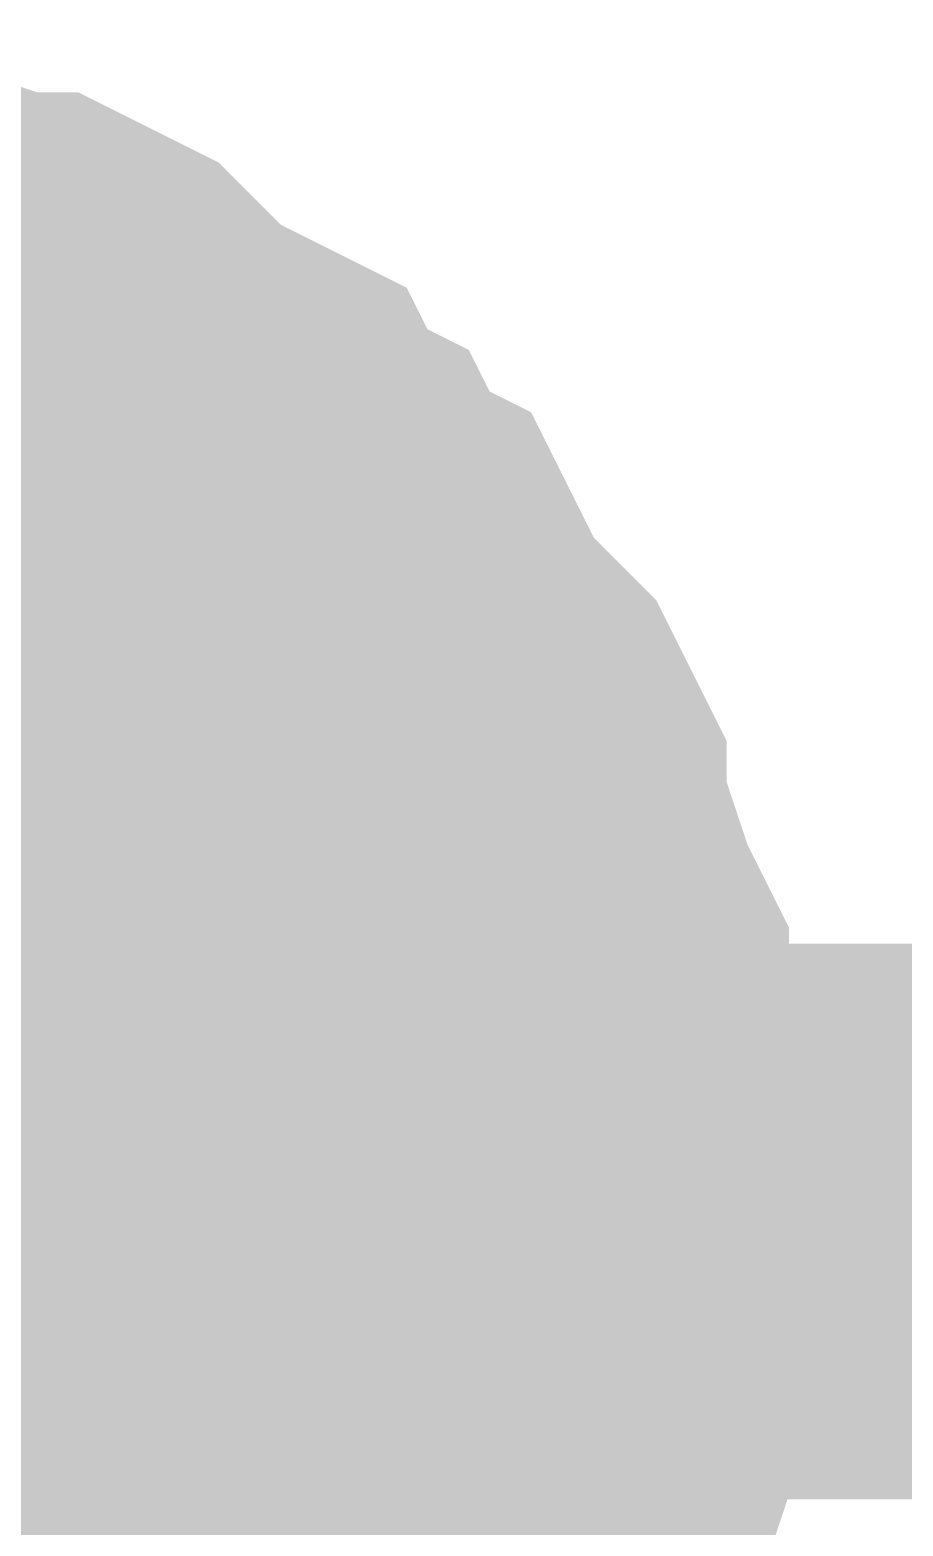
# Model space of a CAD drawing. Header units: inches. Extents: x 0 to 17, y 0 to 11.7.
# Drawn here: x 10.00864 to 10.02717, y 3.14344 to 3.17521 of the extents above; entities that cross this region are included whole.
import ezdxf

# ---------------------------------------------------------------- set-up
doc = ezdxf.new("R2010")
doc.units = ezdxf.units.IN
doc.header["$MEASUREMENT"] = 0
doc.layers.add('Sheet', color=255, linetype='Continuous')

msp = doc.modelspace()

# ---------------------------------------------------------------- linework, layer by layer
at = {"layer": 'Sheet'}
for points in [[(10.002531, 3.169313, 0.0118, 0.0118, 0), (10.003413, 3.169313, 0.0118, 0.0118, 0), (10.004294, 3.169313, 0.0118, 0.0118, 0), (10.005176, 3.168872, 0.0118, 0.0118, 0), (10.006499, 3.168431, 0.0118, 0.0118, 0), (10.007381, 3.16799, 0.0118, 0.0118, 0), (10.008263, 3.16799, 0.0118, 0.0118, 0), (10.009145, 3.167549, 0.0118, 0.0118, 0), (10.009586, 3.167108, 0.0118, 0.0118, 0), (10.010468, 3.166226, 0.0118, 0.0118, 0), (10.01135, 3.165785, 0.0118, 0.0118, 0), (10.012232, 3.165344, 0.0118, 0.0118, 0), (10.012673, 3.164461, 0.0118, 0.0118, 0), (10.013554, 3.16402, 0.0118, 0.0118, 0), (10.013995, 3.163138, 0.0118, 0.0118, 0), (10.014877, 3.162697, 0.0118, 0.0118, 0), (10.015318, 3.161815, 0.0118, 0.0118, 0), (10.015759, 3.160933, 0.0118, 0.0118, 0), (10.016641, 3.160051, 0.0118, 0.0118, 0), (10.017082, 3.15961, 0.0118, 0.0118, 0), (10.017523, 3.158728, 0.0118, 0.0118, 0), (10.017523, 3.157846, 0.0118, 0.0118, 0), (10.017964, 3.156964, 0.0118, 0.0118, 0), (10.018405, 3.155641, 0.0118, 0.0118, 0), (10.018846, 3.154759, 0.0118, 0.0118, 0), (10.018846, 3.153877, 0.0118, 0.0118, 0), (10.018846, 3.152994, 0.0118, 0.0118, 0), (10.019287, 3.152112, 0.0118, 0.0118, 0), (10.019287, 3.150789, 0.0118, 0.0118, 0), (10.019287, 3.149907, 0.0118, 0.0118, 0)], [(10.002531, 3.169313, 0.0118, 0.0118, 0), (10.003413, 3.169313, 0.0118, 0.0118, 0), (10.004294, 3.169313, 0.0118, 0.0118, 0), (10.005176, 3.168872, 0.0118, 0.0118, 0), (10.006499, 3.168431, 0.0118, 0.0118, 0), (10.007381, 3.16799, 0.0118, 0.0118, 0), (10.008263, 3.16799, 0.0118, 0.0118, 0), (10.009145, 3.167549, 0.0118, 0.0118, 0), (10.009586, 3.167108, 0.0118, 0.0118, 0), (10.010468, 3.166226, 0.0118, 0.0118, 0), (10.01135, 3.165785, 0.0118, 0.0118, 0), (10.012232, 3.165344, 0.0118, 0.0118, 0), (10.012673, 3.164461, 0.0118, 0.0118, 0), (10.013554, 3.16402, 0.0118, 0.0118, 0), (10.013995, 3.163138, 0.0118, 0.0118, 0), (10.014877, 3.162697, 0.0118, 0.0118, 0), (10.015318, 3.161815, 0.0118, 0.0118, 0), (10.015759, 3.160933, 0.0118, 0.0118, 0), (10.016641, 3.160051, 0.0118, 0.0118, 0), (10.017082, 3.15961, 0.0118, 0.0118, 0), (10.017523, 3.158728, 0.0118, 0.0118, 0), (10.017523, 3.157846, 0.0118, 0.0118, 0), (10.017964, 3.156964, 0.0118, 0.0118, 0), (10.018405, 3.155641, 0.0118, 0.0118, 0), (10.018846, 3.154759, 0.0118, 0.0118, 0), (10.018846, 3.153877, 0.0118, 0.0118, 0), (10.018846, 3.152994, 0.0118, 0.0118, 0), (10.019287, 3.152112, 0.0118, 0.0118, 0), (10.019287, 3.150789, 0.0118, 0.0118, 0), (10.019287, 3.149907, 0.0118, 0.0118, 0)], [(10.002531, 3.169313, 0.0118, 0.0118, 0), (10.003413, 3.169313, 0.0118, 0.0118, 0), (10.004294, 3.169313, 0.0118, 0.0118, 0), (10.005176, 3.168872, 0.0118, 0.0118, 0), (10.006499, 3.168431, 0.0118, 0.0118, 0), (10.007381, 3.16799, 0.0118, 0.0118, 0), (10.008263, 3.16799, 0.0118, 0.0118, 0), (10.009145, 3.167549, 0.0118, 0.0118, 0), (10.009586, 3.167108, 0.0118, 0.0118, 0), (10.010468, 3.166226, 0.0118, 0.0118, 0), (10.01135, 3.165785, 0.0118, 0.0118, 0), (10.012232, 3.165344, 0.0118, 0.0118, 0), (10.012673, 3.164461, 0.0118, 0.0118, 0), (10.013554, 3.16402, 0.0118, 0.0118, 0), (10.013995, 3.163138, 0.0118, 0.0118, 0), (10.014877, 3.162697, 0.0118, 0.0118, 0), (10.015318, 3.161815, 0.0118, 0.0118, 0), (10.015759, 3.160933, 0.0118, 0.0118, 0), (10.016641, 3.160051, 0.0118, 0.0118, 0), (10.017082, 3.15961, 0.0118, 0.0118, 0), (10.017523, 3.158728, 0.0118, 0.0118, 0), (10.017523, 3.157846, 0.0118, 0.0118, 0), (10.017964, 3.156964, 0.0118, 0.0118, 0), (10.018405, 3.155641, 0.0118, 0.0118, 0), (10.018846, 3.154759, 0.0118, 0.0118, 0), (10.018846, 3.153877, 0.0118, 0.0118, 0), (10.018846, 3.152994, 0.0118, 0.0118, 0), (10.019287, 3.152112, 0.0118, 0.0118, 0), (10.019287, 3.150789, 0.0118, 0.0118, 0), (10.019287, 3.149907, 0.0118, 0.0118, 0)], [(10.002531, 3.169313, 0.0118, 0.0118, 0), (10.003413, 3.169313, 0.0118, 0.0118, 0), (10.004294, 3.169313, 0.0118, 0.0118, 0), (10.005176, 3.168872, 0.0118, 0.0118, 0), (10.006499, 3.168431, 0.0118, 0.0118, 0), (10.007381, 3.16799, 0.0118, 0.0118, 0), (10.008263, 3.16799, 0.0118, 0.0118, 0), (10.009145, 3.167549, 0.0118, 0.0118, 0), (10.009586, 3.167108, 0.0118, 0.0118, 0), (10.010468, 3.166226, 0.0118, 0.0118, 0), (10.01135, 3.165785, 0.0118, 0.0118, 0), (10.012232, 3.165344, 0.0118, 0.0118, 0), (10.012673, 3.164461, 0.0118, 0.0118, 0), (10.013554, 3.16402, 0.0118, 0.0118, 0), (10.013995, 3.163138, 0.0118, 0.0118, 0), (10.014877, 3.162697, 0.0118, 0.0118, 0), (10.015318, 3.161815, 0.0118, 0.0118, 0), (10.015759, 3.160933, 0.0118, 0.0118, 0), (10.016641, 3.160051, 0.0118, 0.0118, 0), (10.017082, 3.15961, 0.0118, 0.0118, 0), (10.017523, 3.158728, 0.0118, 0.0118, 0), (10.017523, 3.157846, 0.0118, 0.0118, 0), (10.017964, 3.156964, 0.0118, 0.0118, 0), (10.018405, 3.155641, 0.0118, 0.0118, 0), (10.018846, 3.154759, 0.0118, 0.0118, 0), (10.018846, 3.153877, 0.0118, 0.0118, 0), (10.018846, 3.152994, 0.0118, 0.0118, 0), (10.019287, 3.152112, 0.0118, 0.0118, 0), (10.019287, 3.150789, 0.0118, 0.0118, 0), (10.019287, 3.149907, 0.0118, 0.0118, 0)], [(10.002531, 3.169313, 0.0118, 0.0118, 0), (10.003413, 3.169313, 0.0118, 0.0118, 0), (10.004294, 3.169313, 0.0118, 0.0118, 0), (10.005176, 3.168872, 0.0118, 0.0118, 0), (10.006499, 3.168431, 0.0118, 0.0118, 0), (10.007381, 3.16799, 0.0118, 0.0118, 0), (10.008263, 3.16799, 0.0118, 0.0118, 0), (10.009145, 3.167549, 0.0118, 0.0118, 0), (10.009586, 3.167108, 0.0118, 0.0118, 0), (10.010468, 3.166226, 0.0118, 0.0118, 0), (10.01135, 3.165785, 0.0118, 0.0118, 0), (10.012232, 3.165344, 0.0118, 0.0118, 0), (10.012673, 3.164461, 0.0118, 0.0118, 0), (10.013554, 3.16402, 0.0118, 0.0118, 0), (10.013995, 3.163138, 0.0118, 0.0118, 0), (10.014877, 3.162697, 0.0118, 0.0118, 0), (10.015318, 3.161815, 0.0118, 0.0118, 0), (10.015759, 3.160933, 0.0118, 0.0118, 0), (10.016641, 3.160051, 0.0118, 0.0118, 0), (10.017082, 3.15961, 0.0118, 0.0118, 0), (10.017523, 3.158728, 0.0118, 0.0118, 0), (10.017523, 3.157846, 0.0118, 0.0118, 0), (10.017964, 3.156964, 0.0118, 0.0118, 0), (10.018405, 3.155641, 0.0118, 0.0118, 0), (10.018846, 3.154759, 0.0118, 0.0118, 0), (10.018846, 3.153877, 0.0118, 0.0118, 0), (10.018846, 3.152994, 0.0118, 0.0118, 0), (10.019287, 3.152112, 0.0118, 0.0118, 0), (10.019287, 3.150789, 0.0118, 0.0118, 0), (10.019287, 3.149907, 0.0118, 0.0118, 0)], [(10.002531, 3.169313, 0.0118, 0.0118, 0), (10.003413, 3.169313, 0.0118, 0.0118, 0), (10.004294, 3.169313, 0.0118, 0.0118, 0), (10.005176, 3.168872, 0.0118, 0.0118, 0), (10.006499, 3.168431, 0.0118, 0.0118, 0), (10.007381, 3.16799, 0.0118, 0.0118, 0), (10.008263, 3.16799, 0.0118, 0.0118, 0), (10.009145, 3.167549, 0.0118, 0.0118, 0), (10.009586, 3.167108, 0.0118, 0.0118, 0), (10.010468, 3.166226, 0.0118, 0.0118, 0), (10.01135, 3.165785, 0.0118, 0.0118, 0), (10.012232, 3.165344, 0.0118, 0.0118, 0), (10.012673, 3.164461, 0.0118, 0.0118, 0), (10.013554, 3.16402, 0.0118, 0.0118, 0), (10.013995, 3.163138, 0.0118, 0.0118, 0), (10.014877, 3.162697, 0.0118, 0.0118, 0), (10.015318, 3.161815, 0.0118, 0.0118, 0), (10.015759, 3.160933, 0.0118, 0.0118, 0), (10.016641, 3.160051, 0.0118, 0.0118, 0), (10.017082, 3.15961, 0.0118, 0.0118, 0), (10.017523, 3.158728, 0.0118, 0.0118, 0), (10.017523, 3.157846, 0.0118, 0.0118, 0), (10.017964, 3.156964, 0.0118, 0.0118, 0), (10.018405, 3.155641, 0.0118, 0.0118, 0), (10.018846, 3.154759, 0.0118, 0.0118, 0), (10.018846, 3.153877, 0.0118, 0.0118, 0), (10.018846, 3.152994, 0.0118, 0.0118, 0), (10.019287, 3.152112, 0.0118, 0.0118, 0), (10.019287, 3.150789, 0.0118, 0.0118, 0), (10.019287, 3.149907, 0.0118, 0.0118, 0)], [(10.002531, 3.169313, 0.0118, 0.0118, 0), (10.003413, 3.169313, 0.0118, 0.0118, 0), (10.004294, 3.169313, 0.0118, 0.0118, 0), (10.005176, 3.168872, 0.0118, 0.0118, 0), (10.006499, 3.168431, 0.0118, 0.0118, 0), (10.007381, 3.16799, 0.0118, 0.0118, 0), (10.008263, 3.16799, 0.0118, 0.0118, 0), (10.009145, 3.167549, 0.0118, 0.0118, 0), (10.009586, 3.167108, 0.0118, 0.0118, 0), (10.010468, 3.166226, 0.0118, 0.0118, 0), (10.01135, 3.165785, 0.0118, 0.0118, 0), (10.012232, 3.165344, 0.0118, 0.0118, 0), (10.012673, 3.164461, 0.0118, 0.0118, 0), (10.013554, 3.16402, 0.0118, 0.0118, 0), (10.013995, 3.163138, 0.0118, 0.0118, 0), (10.014877, 3.162697, 0.0118, 0.0118, 0), (10.015318, 3.161815, 0.0118, 0.0118, 0), (10.015759, 3.160933, 0.0118, 0.0118, 0), (10.016641, 3.160051, 0.0118, 0.0118, 0), (10.017082, 3.15961, 0.0118, 0.0118, 0), (10.017523, 3.158728, 0.0118, 0.0118, 0), (10.017523, 3.157846, 0.0118, 0.0118, 0), (10.017964, 3.156964, 0.0118, 0.0118, 0), (10.018405, 3.155641, 0.0118, 0.0118, 0), (10.018846, 3.154759, 0.0118, 0.0118, 0), (10.018846, 3.153877, 0.0118, 0.0118, 0), (10.018846, 3.152994, 0.0118, 0.0118, 0), (10.019287, 3.152112, 0.0118, 0.0118, 0), (10.019287, 3.150789, 0.0118, 0.0118, 0), (10.019287, 3.149907, 0.0118, 0.0118, 0)], [(10.006499, 3.168431, 0.0039, 0.0039, 0), (10.007381, 3.16799, 0.0039, 0.0039, 0), (10.008263, 3.16799, 0.0039, 0.0039, 0), (10.009145, 3.167549, 0.0039, 0.0039, 0), (10.009586, 3.167108, 0.0039, 0.0039, 0), (10.010468, 3.166226, 0.0039, 0.0039, 0), (10.01135, 3.165785, 0.0039, 0.0039, 0), (10.012232, 3.165344, 0.0039, 0.0039, 0), (10.012673, 3.164461, 0.0039, 0.0039, 0), (10.013554, 3.16402, 0.0039, 0.0039, 0), (10.013995, 3.163138, 0.0039, 0.0039, 0), (10.014877, 3.162697, 0.0039, 0.0039, 0), (10.015318, 3.161815, 0.0039, 0.0039, 0), (10.015759, 3.160933, 0.0039, 0.0039, 0), (10.016641, 3.160051, 0.0039, 0.0039, 0), (10.017082, 3.15961, 0.0039, 0.0039, 0), (10.017523, 3.158728, 0.0039, 0.0039, 0), (10.017523, 3.157846, 0.0039, 0.0039, 0), (10.017964, 3.156964, 0.0039, 0.0039, 0), (10.018405, 3.155641, 0.0039, 0.0039, 0), (10.018846, 3.154759, 0.0039, 0.0039, 0), (10.018846, 3.153877, 0.0039, 0.0039, 0), (10.018846, 3.152994, 0.0039, 0.0039, 0), (10.019287, 3.152112, 0.0039, 0.0039, 0), (10.019287, 3.150789, 0.0039, 0.0039, 0), (10.019287, 3.149907, 0.0039, 0.0039, 0)], [(10.006499, 3.168431, 0.0039, 0.0039, 0), (10.007381, 3.16799, 0.0039, 0.0039, 0), (10.008263, 3.16799, 0.0039, 0.0039, 0), (10.009145, 3.167549, 0.0039, 0.0039, 0), (10.009586, 3.167108, 0.0039, 0.0039, 0), (10.010468, 3.166226, 0.0039, 0.0039, 0), (10.01135, 3.165785, 0.0039, 0.0039, 0), (10.012232, 3.165344, 0.0039, 0.0039, 0), (10.012673, 3.164461, 0.0039, 0.0039, 0), (10.013554, 3.16402, 0.0039, 0.0039, 0), (10.013995, 3.163138, 0.0039, 0.0039, 0), (10.014877, 3.162697, 0.0039, 0.0039, 0), (10.015318, 3.161815, 0.0039, 0.0039, 0), (10.015759, 3.160933, 0.0039, 0.0039, 0), (10.016641, 3.160051, 0.0039, 0.0039, 0), (10.017082, 3.15961, 0.0039, 0.0039, 0), (10.017523, 3.158728, 0.0039, 0.0039, 0), (10.017523, 3.157846, 0.0039, 0.0039, 0), (10.017964, 3.156964, 0.0039, 0.0039, 0), (10.018405, 3.155641, 0.0039, 0.0039, 0), (10.018846, 3.154759, 0.0039, 0.0039, 0), (10.018846, 3.153877, 0.0039, 0.0039, 0), (10.018846, 3.152994, 0.0039, 0.0039, 0), (10.019287, 3.152112, 0.0039, 0.0039, 0), (10.019287, 3.150789, 0.0039, 0.0039, 0), (10.019287, 3.149907, 0.0039, 0.0039, 0)], [(10.006499, 3.168431, 0.0039, 0.0039, 0), (10.007381, 3.16799, 0.0039, 0.0039, 0), (10.008263, 3.16799, 0.0039, 0.0039, 0), (10.009145, 3.167549, 0.0039, 0.0039, 0), (10.009586, 3.167108, 0.0039, 0.0039, 0), (10.010468, 3.166226, 0.0039, 0.0039, 0), (10.01135, 3.165785, 0.0039, 0.0039, 0), (10.012232, 3.165344, 0.0039, 0.0039, 0), (10.012673, 3.164461, 0.0039, 0.0039, 0), (10.013554, 3.16402, 0.0039, 0.0039, 0), (10.013995, 3.163138, 0.0039, 0.0039, 0), (10.014877, 3.162697, 0.0039, 0.0039, 0), (10.015318, 3.161815, 0.0039, 0.0039, 0), (10.015759, 3.160933, 0.0039, 0.0039, 0), (10.016641, 3.160051, 0.0039, 0.0039, 0), (10.017082, 3.15961, 0.0039, 0.0039, 0), (10.017523, 3.158728, 0.0039, 0.0039, 0), (10.017523, 3.157846, 0.0039, 0.0039, 0), (10.017964, 3.156964, 0.0039, 0.0039, 0), (10.018405, 3.155641, 0.0039, 0.0039, 0), (10.018846, 3.154759, 0.0039, 0.0039, 0), (10.018846, 3.153877, 0.0039, 0.0039, 0), (10.018846, 3.152994, 0.0039, 0.0039, 0), (10.019287, 3.152112, 0.0039, 0.0039, 0), (10.019287, 3.150789, 0.0039, 0.0039, 0), (10.019287, 3.149907, 0.0039, 0.0039, 0)], [(10.006499, 3.168431, 0.0039, 0.0039, 0), (10.007381, 3.16799, 0.0039, 0.0039, 0), (10.008263, 3.16799, 0.0039, 0.0039, 0), (10.009145, 3.167549, 0.0039, 0.0039, 0), (10.009586, 3.167108, 0.0039, 0.0039, 0), (10.010468, 3.166226, 0.0039, 0.0039, 0), (10.01135, 3.165785, 0.0039, 0.0039, 0), (10.012232, 3.165344, 0.0039, 0.0039, 0), (10.012673, 3.164461, 0.0039, 0.0039, 0), (10.013554, 3.16402, 0.0039, 0.0039, 0), (10.013995, 3.163138, 0.0039, 0.0039, 0), (10.014877, 3.162697, 0.0039, 0.0039, 0), (10.015318, 3.161815, 0.0039, 0.0039, 0), (10.015759, 3.160933, 0.0039, 0.0039, 0), (10.016641, 3.160051, 0.0039, 0.0039, 0), (10.017082, 3.15961, 0.0039, 0.0039, 0), (10.017523, 3.158728, 0.0039, 0.0039, 0), (10.017523, 3.157846, 0.0039, 0.0039, 0), (10.017964, 3.156964, 0.0039, 0.0039, 0), (10.018405, 3.155641, 0.0039, 0.0039, 0), (10.018846, 3.154759, 0.0039, 0.0039, 0), (10.018846, 3.153877, 0.0039, 0.0039, 0), (10.018846, 3.152994, 0.0039, 0.0039, 0), (10.019287, 3.152112, 0.0039, 0.0039, 0), (10.019287, 3.150789, 0.0039, 0.0039, 0), (10.019287, 3.149907, 0.0039, 0.0039, 0)], [(10.006499, 3.168431, 0.0039, 0.0039, 0), (10.007381, 3.16799, 0.0039, 0.0039, 0), (10.008263, 3.16799, 0.0039, 0.0039, 0), (10.009145, 3.167549, 0.0039, 0.0039, 0), (10.009586, 3.167108, 0.0039, 0.0039, 0), (10.010468, 3.166226, 0.0039, 0.0039, 0), (10.01135, 3.165785, 0.0039, 0.0039, 0), (10.012232, 3.165344, 0.0039, 0.0039, 0), (10.012673, 3.164461, 0.0039, 0.0039, 0), (10.013554, 3.16402, 0.0039, 0.0039, 0), (10.013995, 3.163138, 0.0039, 0.0039, 0), (10.014877, 3.162697, 0.0039, 0.0039, 0), (10.015318, 3.161815, 0.0039, 0.0039, 0), (10.015759, 3.160933, 0.0039, 0.0039, 0), (10.016641, 3.160051, 0.0039, 0.0039, 0), (10.017082, 3.15961, 0.0039, 0.0039, 0), (10.017523, 3.158728, 0.0039, 0.0039, 0), (10.017523, 3.157846, 0.0039, 0.0039, 0), (10.017964, 3.156964, 0.0039, 0.0039, 0), (10.018405, 3.155641, 0.0039, 0.0039, 0), (10.018846, 3.154759, 0.0039, 0.0039, 0), (10.018846, 3.153877, 0.0039, 0.0039, 0), (10.018846, 3.152994, 0.0039, 0.0039, 0), (10.019287, 3.152112, 0.0039, 0.0039, 0), (10.019287, 3.150789, 0.0039, 0.0039, 0), (10.019287, 3.149907, 0.0039, 0.0039, 0)], [(10.006499, 3.168431, 0.0039, 0.0039, 0), (10.007381, 3.16799, 0.0039, 0.0039, 0), (10.008263, 3.16799, 0.0039, 0.0039, 0), (10.009145, 3.167549, 0.0039, 0.0039, 0), (10.009586, 3.167108, 0.0039, 0.0039, 0), (10.010468, 3.166226, 0.0039, 0.0039, 0), (10.01135, 3.165785, 0.0039, 0.0039, 0), (10.012232, 3.165344, 0.0039, 0.0039, 0), (10.012673, 3.164461, 0.0039, 0.0039, 0), (10.013554, 3.16402, 0.0039, 0.0039, 0), (10.013995, 3.163138, 0.0039, 0.0039, 0), (10.014877, 3.162697, 0.0039, 0.0039, 0), (10.015318, 3.161815, 0.0039, 0.0039, 0), (10.015759, 3.160933, 0.0039, 0.0039, 0), (10.016641, 3.160051, 0.0039, 0.0039, 0), (10.017082, 3.15961, 0.0039, 0.0039, 0), (10.017523, 3.158728, 0.0039, 0.0039, 0), (10.017523, 3.157846, 0.0039, 0.0039, 0), (10.017964, 3.156964, 0.0039, 0.0039, 0), (10.018405, 3.155641, 0.0039, 0.0039, 0), (10.018846, 3.154759, 0.0039, 0.0039, 0), (10.018846, 3.153877, 0.0039, 0.0039, 0), (10.018846, 3.152994, 0.0039, 0.0039, 0), (10.019287, 3.152112, 0.0039, 0.0039, 0), (10.019287, 3.150789, 0.0039, 0.0039, 0), (10.019287, 3.149907, 0.0039, 0.0039, 0)], [(10.006499, 3.168431, 0.0039, 0.0039, 0), (10.007381, 3.16799, 0.0039, 0.0039, 0), (10.008263, 3.16799, 0.0039, 0.0039, 0), (10.009145, 3.167549, 0.0039, 0.0039, 0), (10.009586, 3.167108, 0.0039, 0.0039, 0), (10.010468, 3.166226, 0.0039, 0.0039, 0), (10.01135, 3.165785, 0.0039, 0.0039, 0), (10.012232, 3.165344, 0.0039, 0.0039, 0), (10.012673, 3.164461, 0.0039, 0.0039, 0), (10.013554, 3.16402, 0.0039, 0.0039, 0), (10.013995, 3.163138, 0.0039, 0.0039, 0), (10.014877, 3.162697, 0.0039, 0.0039, 0), (10.015318, 3.161815, 0.0039, 0.0039, 0), (10.015759, 3.160933, 0.0039, 0.0039, 0), (10.016641, 3.160051, 0.0039, 0.0039, 0), (10.017082, 3.15961, 0.0039, 0.0039, 0), (10.017523, 3.158728, 0.0039, 0.0039, 0), (10.017523, 3.157846, 0.0039, 0.0039, 0), (10.017964, 3.156964, 0.0039, 0.0039, 0), (10.018405, 3.155641, 0.0039, 0.0039, 0), (10.018846, 3.154759, 0.0039, 0.0039, 0), (10.018846, 3.153877, 0.0039, 0.0039, 0), (10.018846, 3.152994, 0.0039, 0.0039, 0), (10.019287, 3.152112, 0.0039, 0.0039, 0), (10.019287, 3.150789, 0.0039, 0.0039, 0), (10.019287, 3.149907, 0.0039, 0.0039, 0)], [(9.549233, 3.149907, 0.0118, 0.0118, 0), (9.999444, 3.149907, 0.0118, 0.0118, 0), (10.399387, 3.149907, 0.0118, 0.0118, 0)], [(10.019287, 3.149907, 0.0118, 0.0118, 0), (10.019287, 3.149025, 0.0118, 0.0118, 0), (10.019287, 3.147702, 0.0118, 0.0118, 0), (10.018846, 3.14682, 0.0118, 0.0118, 0), (10.018846, 3.145938, 0.0118, 0.0118, 0), (10.018846, 3.145056, 0.0118, 0.0118, 0), (10.018405, 3.143733, 0.0118, 0.0118, 0), (10.017964, 3.142851, 0.0118, 0.0118, 0), (10.017523, 3.141968, 0.0118, 0.0118, 0), (10.017523, 3.141086, 0.0118, 0.0118, 0), (10.017082, 3.140204, 0.0118, 0.0118, 0), (10.016641, 3.139322, 0.0118, 0.0118, 0), (10.015759, 3.13844, 0.0118, 0.0118, 0), (10.015318, 3.137999, 0.0118, 0.0118, 0), (10.014877, 3.137117, 0.0118, 0.0118, 0)], [(10.019287, 3.149907, 0.0118, 0.0118, 0), (10.019287, 3.149025, 0.0118, 0.0118, 0), (10.019287, 3.147702, 0.0118, 0.0118, 0), (10.018846, 3.14682, 0.0118, 0.0118, 0), (10.018846, 3.145938, 0.0118, 0.0118, 0), (10.018846, 3.145056, 0.0118, 0.0118, 0), (10.018405, 3.143733, 0.0118, 0.0118, 0), (10.017964, 3.142851, 0.0118, 0.0118, 0), (10.017523, 3.141968, 0.0118, 0.0118, 0), (10.017523, 3.141086, 0.0118, 0.0118, 0), (10.017082, 3.140204, 0.0118, 0.0118, 0), (10.016641, 3.139322, 0.0118, 0.0118, 0), (10.015759, 3.13844, 0.0118, 0.0118, 0), (10.015318, 3.137999, 0.0118, 0.0118, 0), (10.014877, 3.137117, 0.0118, 0.0118, 0)], [(10.019287, 3.149907, 0.0118, 0.0118, 0), (10.019287, 3.149025, 0.0118, 0.0118, 0), (10.019287, 3.147702, 0.0118, 0.0118, 0), (10.018846, 3.14682, 0.0118, 0.0118, 0), (10.018846, 3.145938, 0.0118, 0.0118, 0), (10.018846, 3.145056, 0.0118, 0.0118, 0), (10.018405, 3.143733, 0.0118, 0.0118, 0), (10.017964, 3.142851, 0.0118, 0.0118, 0), (10.017523, 3.141968, 0.0118, 0.0118, 0), (10.017523, 3.141086, 0.0118, 0.0118, 0), (10.017082, 3.140204, 0.0118, 0.0118, 0), (10.016641, 3.139322, 0.0118, 0.0118, 0), (10.015759, 3.13844, 0.0118, 0.0118, 0), (10.015318, 3.137999, 0.0118, 0.0118, 0), (10.014877, 3.137117, 0.0118, 0.0118, 0)], [(10.019287, 3.149907, 0.0118, 0.0118, 0), (10.019287, 3.149025, 0.0118, 0.0118, 0), (10.019287, 3.147702, 0.0118, 0.0118, 0), (10.018846, 3.14682, 0.0118, 0.0118, 0), (10.018846, 3.145938, 0.0118, 0.0118, 0), (10.018846, 3.145056, 0.0118, 0.0118, 0), (10.018405, 3.143733, 0.0118, 0.0118, 0), (10.017964, 3.142851, 0.0118, 0.0118, 0), (10.017523, 3.141968, 0.0118, 0.0118, 0), (10.017523, 3.141086, 0.0118, 0.0118, 0), (10.017082, 3.140204, 0.0118, 0.0118, 0), (10.016641, 3.139322, 0.0118, 0.0118, 0), (10.015759, 3.13844, 0.0118, 0.0118, 0), (10.015318, 3.137999, 0.0118, 0.0118, 0), (10.014877, 3.137117, 0.0118, 0.0118, 0)], [(10.019287, 3.149907, 0.0118, 0.0118, 0), (10.019287, 3.149025, 0.0118, 0.0118, 0), (10.019287, 3.147702, 0.0118, 0.0118, 0), (10.018846, 3.14682, 0.0118, 0.0118, 0), (10.018846, 3.145938, 0.0118, 0.0118, 0), (10.018846, 3.145056, 0.0118, 0.0118, 0), (10.018405, 3.143733, 0.0118, 0.0118, 0), (10.017964, 3.142851, 0.0118, 0.0118, 0), (10.017523, 3.141968, 0.0118, 0.0118, 0), (10.017523, 3.141086, 0.0118, 0.0118, 0), (10.017082, 3.140204, 0.0118, 0.0118, 0), (10.016641, 3.139322, 0.0118, 0.0118, 0), (10.015759, 3.13844, 0.0118, 0.0118, 0), (10.015318, 3.137999, 0.0118, 0.0118, 0), (10.014877, 3.137117, 0.0118, 0.0118, 0)], [(10.019287, 3.149907, 0.0118, 0.0118, 0), (10.019287, 3.149025, 0.0118, 0.0118, 0), (10.019287, 3.147702, 0.0118, 0.0118, 0), (10.018846, 3.14682, 0.0118, 0.0118, 0), (10.018846, 3.145938, 0.0118, 0.0118, 0), (10.018846, 3.145056, 0.0118, 0.0118, 0), (10.018405, 3.143733, 0.0118, 0.0118, 0), (10.017964, 3.142851, 0.0118, 0.0118, 0), (10.017523, 3.141968, 0.0118, 0.0118, 0), (10.017523, 3.141086, 0.0118, 0.0118, 0), (10.017082, 3.140204, 0.0118, 0.0118, 0), (10.016641, 3.139322, 0.0118, 0.0118, 0), (10.015759, 3.13844, 0.0118, 0.0118, 0), (10.015318, 3.137999, 0.0118, 0.0118, 0), (10.014877, 3.137117, 0.0118, 0.0118, 0)], [(10.019287, 3.149907, 0.0118, 0.0118, 0), (10.019287, 3.149025, 0.0118, 0.0118, 0), (10.019287, 3.147702, 0.0118, 0.0118, 0), (10.018846, 3.14682, 0.0118, 0.0118, 0), (10.018846, 3.145938, 0.0118, 0.0118, 0), (10.018846, 3.145056, 0.0118, 0.0118, 0), (10.018405, 3.143733, 0.0118, 0.0118, 0), (10.017964, 3.142851, 0.0118, 0.0118, 0), (10.017523, 3.141968, 0.0118, 0.0118, 0), (10.017523, 3.141086, 0.0118, 0.0118, 0), (10.017082, 3.140204, 0.0118, 0.0118, 0), (10.016641, 3.139322, 0.0118, 0.0118, 0), (10.015759, 3.13844, 0.0118, 0.0118, 0), (10.015318, 3.137999, 0.0118, 0.0118, 0), (10.014877, 3.137117, 0.0118, 0.0118, 0)], [(10.019287, 3.149907, 0.0118, 0.0118, 0), (10.019287, 3.149907, 0.0118, 0.0118, 0), (10.019287, 3.149907, 0.0118, 0.0118, 0), (10.019287, 3.149907, 0.0118, 0.0118, 0), (10.019287, 3.149907, 0.0118, 0.0118, 0), (10.019287, 3.149907, 0.0118, 0.0118, 0), (10.019287, 3.149907, 0.0118, 0.0118, 0), (10.019287, 3.149907, 0.0118, 0.0118, 0), (10.019287, 3.149907, 0.0118, 0.0118, 0), (10.019287, 3.149907, 0.0118, 0.0118, 0), (10.019287, 3.149907, 0.0118, 0.0118, 0), (10.019287, 3.149907, 0.0118, 0.0118, 0), (10.019287, 3.149907, 0.0118, 0.0118, 0), (10.019287, 3.149907, 0.0118, 0.0118, 0), (10.019287, 3.149907, 0.0118, 0.0118, 0), (10.019287, 3.149907, 0.0118, 0.0118, 0), (10.019287, 3.149907, 0.0118, 0.0118, 0), (10.019287, 3.149907, 0.0118, 0.0118, 0), (10.019287, 3.149907, 0.0118, 0.0118, 0), (10.019287, 3.149907, 0.0118, 0.0118, 0), (10.019287, 3.149907, 0.0118, 0.0118, 0), (10.019287, 3.149907, 0.0118, 0.0118, 0), (10.019287, 3.149907, 0.0118, 0.0118, 0), (10.019287, 3.149907, 0.0118, 0.0118, 0), (10.019287, 3.149907, 0.0118, 0.0118, 0), (10.019287, 3.149907, 0.0118, 0.0118, 0), (10.019287, 3.149907, 0.0118, 0.0118, 0), (10.019287, 3.149907, 0.0118, 0.0118, 0), (10.019287, 3.149907, 0.0118, 0.0118, 0), (10.019287, 3.149907, 0.0118, 0.0118, 0), (10.019287, 3.149907, 0.0118, 0.0118, 0), (10.019287, 3.149907, 0.0118, 0.0118, 0), (10.019287, 3.149907, 0.0118, 0.0118, 0)], [(10.019287, 3.149907, 0.0118, 0.0118, 0), (10.019287, 3.149907, 0.0118, 0.0118, 0)], [(10.019287, 3.149907, 0.0118, 0.0118, 0), (10.019287, 3.149907, 0.0118, 0.0118, 0), (10.019287, 3.149907, 0.0118, 0.0118, 0), (10.019287, 3.149907, 0.0118, 0.0118, 0), (10.019287, 3.149907, 0.0118, 0.0118, 0), (10.019287, 3.149907, 0.0118, 0.0118, 0), (10.019287, 3.149907, 0.0118, 0.0118, 0), (10.019287, 3.149907, 0.0118, 0.0118, 0), (10.019287, 3.149907, 0.0118, 0.0118, 0), (10.019287, 3.149907, 0.0118, 0.0118, 0), (10.019287, 3.149907, 0.0118, 0.0118, 0), (10.019287, 3.149907, 0.0118, 0.0118, 0), (10.019287, 3.149907, 0.0118, 0.0118, 0), (10.019287, 3.149907, 0.0118, 0.0118, 0), (10.019287, 3.149907, 0.0118, 0.0118, 0), (10.019287, 3.149907, 0.0118, 0.0118, 0), (10.019287, 3.149907, 0.0118, 0.0118, 0), (10.019287, 3.149907, 0.0118, 0.0118, 0), (10.019287, 3.149907, 0.0118, 0.0118, 0), (10.019287, 3.149907, 0.0118, 0.0118, 0), (10.019287, 3.149907, 0.0118, 0.0118, 0), (10.019287, 3.149907, 0.0118, 0.0118, 0), (10.019287, 3.149907, 0.0118, 0.0118, 0), (10.019287, 3.149907, 0.0118, 0.0118, 0), (10.019287, 3.149907, 0.0118, 0.0118, 0), (10.019287, 3.149907, 0.0118, 0.0118, 0), (10.019287, 3.149907, 0.0118, 0.0118, 0), (10.019287, 3.149907, 0.0118, 0.0118, 0), (10.019287, 3.149907, 0.0118, 0.0118, 0), (10.019287, 3.149907, 0.0118, 0.0118, 0), (10.019287, 3.149907, 0.0118, 0.0118, 0), (10.019287, 3.149907, 0.0118, 0.0118, 0), (10.019287, 3.149907, 0.0118, 0.0118, 0)], [(10.019287, 3.149907, 0.0118, 0.0118, 0), (10.019287, 3.149907, 0.0118, 0.0118, 0)], [(10.019287, 3.149907, 0.0118, 0.0118, 0), (10.019287, 3.149907, 0.0118, 0.0118, 0), (10.019287, 3.149907, 0.0118, 0.0118, 0), (10.019287, 3.149907, 0.0118, 0.0118, 0), (10.019287, 3.149907, 0.0118, 0.0118, 0), (10.019287, 3.149907, 0.0118, 0.0118, 0), (10.019287, 3.149907, 0.0118, 0.0118, 0), (10.019287, 3.149907, 0.0118, 0.0118, 0), (10.019287, 3.149907, 0.0118, 0.0118, 0), (10.019287, 3.149907, 0.0118, 0.0118, 0), (10.019287, 3.149907, 0.0118, 0.0118, 0), (10.019287, 3.149907, 0.0118, 0.0118, 0), (10.019287, 3.149907, 0.0118, 0.0118, 0), (10.019287, 3.149907, 0.0118, 0.0118, 0), (10.019287, 3.149907, 0.0118, 0.0118, 0), (10.019287, 3.149907, 0.0118, 0.0118, 0), (10.019287, 3.149907, 0.0118, 0.0118, 0), (10.019287, 3.149907, 0.0118, 0.0118, 0), (10.019287, 3.149907, 0.0118, 0.0118, 0), (10.019287, 3.149907, 0.0118, 0.0118, 0), (10.019287, 3.149907, 0.0118, 0.0118, 0), (10.019287, 3.149907, 0.0118, 0.0118, 0), (10.019287, 3.149907, 0.0118, 0.0118, 0), (10.019287, 3.149907, 0.0118, 0.0118, 0), (10.019287, 3.149907, 0.0118, 0.0118, 0), (10.019287, 3.149907, 0.0118, 0.0118, 0), (10.019287, 3.149907, 0.0118, 0.0118, 0), (10.019287, 3.149907, 0.0118, 0.0118, 0), (10.019287, 3.149907, 0.0118, 0.0118, 0), (10.019287, 3.149907, 0.0118, 0.0118, 0), (10.019287, 3.149907, 0.0118, 0.0118, 0), (10.019287, 3.149907, 0.0118, 0.0118, 0), (10.019287, 3.149907, 0.0118, 0.0118, 0)], [(10.019287, 3.149907, 0.0118, 0.0118, 0), (10.019287, 3.149907, 0.0118, 0.0118, 0)], [(10.019287, 3.149907, 0.0118, 0.0118, 0), (10.019287, 3.149907, 0.0118, 0.0118, 0), (10.019287, 3.149907, 0.0118, 0.0118, 0), (10.019287, 3.149907, 0.0118, 0.0118, 0), (10.019287, 3.149907, 0.0118, 0.0118, 0), (10.019287, 3.149907, 0.0118, 0.0118, 0), (10.019287, 3.149907, 0.0118, 0.0118, 0), (10.019287, 3.149907, 0.0118, 0.0118, 0), (10.019287, 3.149907, 0.0118, 0.0118, 0), (10.019287, 3.149907, 0.0118, 0.0118, 0), (10.019287, 3.149907, 0.0118, 0.0118, 0), (10.019287, 3.149907, 0.0118, 0.0118, 0), (10.019287, 3.149907, 0.0118, 0.0118, 0), (10.019287, 3.149907, 0.0118, 0.0118, 0), (10.019287, 3.149907, 0.0118, 0.0118, 0), (10.019287, 3.149907, 0.0118, 0.0118, 0), (10.019287, 3.149907, 0.0118, 0.0118, 0), (10.019287, 3.149907, 0.0118, 0.0118, 0), (10.019287, 3.149907, 0.0118, 0.0118, 0), (10.019287, 3.149907, 0.0118, 0.0118, 0), (10.019287, 3.149907, 0.0118, 0.0118, 0), (10.019287, 3.149907, 0.0118, 0.0118, 0), (10.019287, 3.149907, 0.0118, 0.0118, 0), (10.019287, 3.149907, 0.0118, 0.0118, 0), (10.019287, 3.149907, 0.0118, 0.0118, 0), (10.019287, 3.149907, 0.0118, 0.0118, 0), (10.019287, 3.149907, 0.0118, 0.0118, 0), (10.019287, 3.149907, 0.0118, 0.0118, 0), (10.019287, 3.149907, 0.0118, 0.0118, 0), (10.019287, 3.149907, 0.0118, 0.0118, 0), (10.019287, 3.149907, 0.0118, 0.0118, 0), (10.019287, 3.149907, 0.0118, 0.0118, 0), (10.019287, 3.149907, 0.0118, 0.0118, 0)], [(10.019287, 3.149907, 0.0118, 0.0118, 0), (10.019287, 3.149907, 0.0118, 0.0118, 0)], [(10.019287, 3.149907, 0.0118, 0.0118, 0), (10.019287, 3.149907, 0.0118, 0.0118, 0), (10.019287, 3.149907, 0.0118, 0.0118, 0), (10.019287, 3.149907, 0.0118, 0.0118, 0), (10.019287, 3.149907, 0.0118, 0.0118, 0), (10.019287, 3.149907, 0.0118, 0.0118, 0), (10.019287, 3.149907, 0.0118, 0.0118, 0), (10.019287, 3.149907, 0.0118, 0.0118, 0), (10.019287, 3.149907, 0.0118, 0.0118, 0), (10.019287, 3.149907, 0.0118, 0.0118, 0), (10.019287, 3.149907, 0.0118, 0.0118, 0), (10.019287, 3.149907, 0.0118, 0.0118, 0), (10.019287, 3.149907, 0.0118, 0.0118, 0), (10.019287, 3.149907, 0.0118, 0.0118, 0), (10.019287, 3.149907, 0.0118, 0.0118, 0), (10.019287, 3.149907, 0.0118, 0.0118, 0), (10.019287, 3.149907, 0.0118, 0.0118, 0), (10.019287, 3.149907, 0.0118, 0.0118, 0), (10.019287, 3.149907, 0.0118, 0.0118, 0), (10.019287, 3.149907, 0.0118, 0.0118, 0), (10.019287, 3.149907, 0.0118, 0.0118, 0), (10.019287, 3.149907, 0.0118, 0.0118, 0), (10.019287, 3.149907, 0.0118, 0.0118, 0), (10.019287, 3.149907, 0.0118, 0.0118, 0), (10.019287, 3.149907, 0.0118, 0.0118, 0), (10.019287, 3.149907, 0.0118, 0.0118, 0), (10.019287, 3.149907, 0.0118, 0.0118, 0), (10.019287, 3.149907, 0.0118, 0.0118, 0), (10.019287, 3.149907, 0.0118, 0.0118, 0), (10.019287, 3.149907, 0.0118, 0.0118, 0), (10.019287, 3.149907, 0.0118, 0.0118, 0), (10.019287, 3.149907, 0.0118, 0.0118, 0), (10.019287, 3.149907, 0.0118, 0.0118, 0)], [(10.019287, 3.149907, 0.0118, 0.0118, 0), (10.019287, 3.149907, 0.0118, 0.0118, 0)], [(10.019287, 3.149907, 0.0118, 0.0118, 0), (10.019287, 3.149907, 0.0118, 0.0118, 0), (10.019287, 3.149907, 0.0118, 0.0118, 0), (10.019287, 3.149907, 0.0118, 0.0118, 0), (10.019287, 3.149907, 0.0118, 0.0118, 0), (10.019287, 3.149907, 0.0118, 0.0118, 0), (10.019287, 3.149907, 0.0118, 0.0118, 0), (10.019287, 3.149907, 0.0118, 0.0118, 0), (10.019287, 3.149907, 0.0118, 0.0118, 0), (10.019287, 3.149907, 0.0118, 0.0118, 0), (10.019287, 3.149907, 0.0118, 0.0118, 0), (10.019287, 3.149907, 0.0118, 0.0118, 0), (10.019287, 3.149907, 0.0118, 0.0118, 0), (10.019287, 3.149907, 0.0118, 0.0118, 0), (10.019287, 3.149907, 0.0118, 0.0118, 0), (10.019287, 3.149907, 0.0118, 0.0118, 0), (10.019287, 3.149907, 0.0118, 0.0118, 0), (10.019287, 3.149907, 0.0118, 0.0118, 0), (10.019287, 3.149907, 0.0118, 0.0118, 0), (10.019287, 3.149907, 0.0118, 0.0118, 0), (10.019287, 3.149907, 0.0118, 0.0118, 0), (10.019287, 3.149907, 0.0118, 0.0118, 0), (10.019287, 3.149907, 0.0118, 0.0118, 0), (10.019287, 3.149907, 0.0118, 0.0118, 0), (10.019287, 3.149907, 0.0118, 0.0118, 0), (10.019287, 3.149907, 0.0118, 0.0118, 0), (10.019287, 3.149907, 0.0118, 0.0118, 0), (10.019287, 3.149907, 0.0118, 0.0118, 0), (10.019287, 3.149907, 0.0118, 0.0118, 0), (10.019287, 3.149907, 0.0118, 0.0118, 0), (10.019287, 3.149907, 0.0118, 0.0118, 0), (10.019287, 3.149907, 0.0118, 0.0118, 0), (10.019287, 3.149907, 0.0118, 0.0118, 0)], [(10.019287, 3.149907, 0.0118, 0.0118, 0), (10.019287, 3.149907, 0.0118, 0.0118, 0)], [(10.019287, 3.149907, 0.0118, 0.0118, 0), (10.019287, 3.149907, 0.0118, 0.0118, 0), (10.019287, 3.149907, 0.0118, 0.0118, 0), (10.019287, 3.149907, 0.0118, 0.0118, 0), (10.019287, 3.149907, 0.0118, 0.0118, 0), (10.019287, 3.149907, 0.0118, 0.0118, 0), (10.019287, 3.149907, 0.0118, 0.0118, 0), (10.019287, 3.149907, 0.0118, 0.0118, 0), (10.019287, 3.149907, 0.0118, 0.0118, 0), (10.019287, 3.149907, 0.0118, 0.0118, 0), (10.019287, 3.149907, 0.0118, 0.0118, 0), (10.019287, 3.149907, 0.0118, 0.0118, 0), (10.019287, 3.149907, 0.0118, 0.0118, 0), (10.019287, 3.149907, 0.0118, 0.0118, 0), (10.019287, 3.149907, 0.0118, 0.0118, 0), (10.019287, 3.149907, 0.0118, 0.0118, 0), (10.019287, 3.149907, 0.0118, 0.0118, 0), (10.019287, 3.149907, 0.0118, 0.0118, 0), (10.019287, 3.149907, 0.0118, 0.0118, 0), (10.019287, 3.149907, 0.0118, 0.0118, 0), (10.019287, 3.149907, 0.0118, 0.0118, 0), (10.019287, 3.149907, 0.0118, 0.0118, 0), (10.019287, 3.149907, 0.0118, 0.0118, 0), (10.019287, 3.149907, 0.0118, 0.0118, 0), (10.019287, 3.149907, 0.0118, 0.0118, 0), (10.019287, 3.149907, 0.0118, 0.0118, 0), (10.019287, 3.149907, 0.0118, 0.0118, 0), (10.019287, 3.149907, 0.0118, 0.0118, 0), (10.019287, 3.149907, 0.0118, 0.0118, 0), (10.019287, 3.149907, 0.0118, 0.0118, 0), (10.019287, 3.149907, 0.0118, 0.0118, 0), (10.019287, 3.149907, 0.0118, 0.0118, 0), (10.019287, 3.149907, 0.0118, 0.0118, 0)], [(10.019287, 3.149907, 0.0118, 0.0118, 0), (10.019287, 3.149907, 0.0118, 0.0118, 0)], [(10.019287, 3.149907, 0.0039, 0.0039, 0), (10.019287, 3.149025, 0.0039, 0.0039, 0), (10.019287, 3.147702, 0.0039, 0.0039, 0), (10.018846, 3.14682, 0.0039, 0.0039, 0), (10.018846, 3.145938, 0.0039, 0.0039, 0), (10.018846, 3.145056, 0.0039, 0.0039, 0), (10.018405, 3.143733, 0.0039, 0.0039, 0), (10.017964, 3.142851, 0.0039, 0.0039, 0), (10.017523, 3.141968, 0.0039, 0.0039, 0), (10.017523, 3.141086, 0.0039, 0.0039, 0)], [(10.019287, 3.149907, 0.0039, 0.0039, 0), (10.019287, 3.149025, 0.0039, 0.0039, 0), (10.019287, 3.147702, 0.0039, 0.0039, 0), (10.018846, 3.14682, 0.0039, 0.0039, 0), (10.018846, 3.145938, 0.0039, 0.0039, 0), (10.018846, 3.145056, 0.0039, 0.0039, 0), (10.018405, 3.143733, 0.0039, 0.0039, 0), (10.017964, 3.142851, 0.0039, 0.0039, 0), (10.017523, 3.141968, 0.0039, 0.0039, 0), (10.017523, 3.141086, 0.0039, 0.0039, 0)], [(10.019287, 3.149907, 0.0039, 0.0039, 0), (10.019287, 3.149025, 0.0039, 0.0039, 0), (10.019287, 3.147702, 0.0039, 0.0039, 0), (10.018846, 3.14682, 0.0039, 0.0039, 0), (10.018846, 3.145938, 0.0039, 0.0039, 0), (10.018846, 3.145056, 0.0039, 0.0039, 0), (10.018405, 3.143733, 0.0039, 0.0039, 0), (10.017964, 3.142851, 0.0039, 0.0039, 0), (10.017523, 3.141968, 0.0039, 0.0039, 0), (10.017523, 3.141086, 0.0039, 0.0039, 0)], [(10.019287, 3.149907, 0.0039, 0.0039, 0), (10.019287, 3.149025, 0.0039, 0.0039, 0), (10.019287, 3.147702, 0.0039, 0.0039, 0), (10.018846, 3.14682, 0.0039, 0.0039, 0), (10.018846, 3.145938, 0.0039, 0.0039, 0), (10.018846, 3.145056, 0.0039, 0.0039, 0), (10.018405, 3.143733, 0.0039, 0.0039, 0), (10.017964, 3.142851, 0.0039, 0.0039, 0), (10.017523, 3.141968, 0.0039, 0.0039, 0), (10.017523, 3.141086, 0.0039, 0.0039, 0)], [(10.019287, 3.149907, 0.0039, 0.0039, 0), (10.019287, 3.149025, 0.0039, 0.0039, 0), (10.019287, 3.147702, 0.0039, 0.0039, 0), (10.018846, 3.14682, 0.0039, 0.0039, 0), (10.018846, 3.145938, 0.0039, 0.0039, 0), (10.018846, 3.145056, 0.0039, 0.0039, 0), (10.018405, 3.143733, 0.0039, 0.0039, 0), (10.017964, 3.142851, 0.0039, 0.0039, 0), (10.017523, 3.141968, 0.0039, 0.0039, 0), (10.017523, 3.141086, 0.0039, 0.0039, 0)], [(10.019287, 3.149907, 0.0039, 0.0039, 0), (10.019287, 3.149025, 0.0039, 0.0039, 0), (10.019287, 3.147702, 0.0039, 0.0039, 0), (10.018846, 3.14682, 0.0039, 0.0039, 0), (10.018846, 3.145938, 0.0039, 0.0039, 0), (10.018846, 3.145056, 0.0039, 0.0039, 0), (10.018405, 3.143733, 0.0039, 0.0039, 0), (10.017964, 3.142851, 0.0039, 0.0039, 0), (10.017523, 3.141968, 0.0039, 0.0039, 0), (10.017523, 3.141086, 0.0039, 0.0039, 0)], [(10.019287, 3.149907, 0.0039, 0.0039, 0), (10.019287, 3.149025, 0.0039, 0.0039, 0), (10.019287, 3.147702, 0.0039, 0.0039, 0), (10.018846, 3.14682, 0.0039, 0.0039, 0), (10.018846, 3.145938, 0.0039, 0.0039, 0), (10.018846, 3.145056, 0.0039, 0.0039, 0), (10.018405, 3.143733, 0.0039, 0.0039, 0), (10.017964, 3.142851, 0.0039, 0.0039, 0), (10.017523, 3.141968, 0.0039, 0.0039, 0), (10.017523, 3.141086, 0.0039, 0.0039, 0)], [(10.019287, 3.149907, 0.0039, 0.0039, 0), (10.019287, 3.149907, 0.0039, 0.0039, 0), (10.019287, 3.149907, 0.0039, 0.0039, 0), (10.019287, 3.149907, 0.0039, 0.0039, 0), (10.019287, 3.149907, 0.0039, 0.0039, 0), (10.019287, 3.149907, 0.0039, 0.0039, 0), (10.019287, 3.149907, 0.0039, 0.0039, 0), (10.019287, 3.149907, 0.0039, 0.0039, 0), (10.019287, 3.149907, 0.0039, 0.0039, 0), (10.019287, 3.149907, 0.0039, 0.0039, 0), (10.019287, 3.149907, 0.0039, 0.0039, 0), (10.019287, 3.149907, 0.0039, 0.0039, 0), (10.019287, 3.149907, 0.0039, 0.0039, 0), (10.019287, 3.149907, 0.0039, 0.0039, 0), (10.019287, 3.149907, 0.0039, 0.0039, 0), (10.019287, 3.149907, 0.0039, 0.0039, 0), (10.019287, 3.149907, 0.0039, 0.0039, 0), (10.019287, 3.149907, 0.0039, 0.0039, 0), (10.019287, 3.149907, 0.0039, 0.0039, 0), (10.019287, 3.149907, 0.0039, 0.0039, 0), (10.019287, 3.149907, 0.0039, 0.0039, 0), (10.019287, 3.149907, 0.0039, 0.0039, 0), (10.019287, 3.149907, 0.0039, 0.0039, 0), (10.019287, 3.149907, 0.0039, 0.0039, 0), (10.019287, 3.149907, 0.0039, 0.0039, 0), (10.019287, 3.149907, 0.0039, 0.0039, 0), (10.019287, 3.149907, 0.0039, 0.0039, 0), (10.019287, 3.149907, 0.0039, 0.0039, 0), (10.019287, 3.149907, 0.0039, 0.0039, 0), (10.019287, 3.149907, 0.0039, 0.0039, 0), (10.019287, 3.149907, 0.0039, 0.0039, 0), (10.019287, 3.149907, 0.0039, 0.0039, 0), (10.019287, 3.149907, 0.0039, 0.0039, 0)], [(10.019287, 3.149907, 0.0039, 0.0039, 0), (10.019287, 3.149907, 0.0039, 0.0039, 0)], [(10.019287, 3.149907, 0.0039, 0.0039, 0), (10.019287, 3.149907, 0.0039, 0.0039, 0), (10.019287, 3.149907, 0.0039, 0.0039, 0), (10.019287, 3.149907, 0.0039, 0.0039, 0), (10.019287, 3.149907, 0.0039, 0.0039, 0), (10.019287, 3.149907, 0.0039, 0.0039, 0), (10.019287, 3.149907, 0.0039, 0.0039, 0), (10.019287, 3.149907, 0.0039, 0.0039, 0), (10.019287, 3.149907, 0.0039, 0.0039, 0), (10.019287, 3.149907, 0.0039, 0.0039, 0), (10.019287, 3.149907, 0.0039, 0.0039, 0), (10.019287, 3.149907, 0.0039, 0.0039, 0), (10.019287, 3.149907, 0.0039, 0.0039, 0), (10.019287, 3.149907, 0.0039, 0.0039, 0), (10.019287, 3.149907, 0.0039, 0.0039, 0), (10.019287, 3.149907, 0.0039, 0.0039, 0), (10.019287, 3.149907, 0.0039, 0.0039, 0), (10.019287, 3.149907, 0.0039, 0.0039, 0), (10.019287, 3.149907, 0.0039, 0.0039, 0), (10.019287, 3.149907, 0.0039, 0.0039, 0), (10.019287, 3.149907, 0.0039, 0.0039, 0), (10.019287, 3.149907, 0.0039, 0.0039, 0), (10.019287, 3.149907, 0.0039, 0.0039, 0), (10.019287, 3.149907, 0.0039, 0.0039, 0), (10.019287, 3.149907, 0.0039, 0.0039, 0), (10.019287, 3.149907, 0.0039, 0.0039, 0), (10.019287, 3.149907, 0.0039, 0.0039, 0), (10.019287, 3.149907, 0.0039, 0.0039, 0), (10.019287, 3.149907, 0.0039, 0.0039, 0), (10.019287, 3.149907, 0.0039, 0.0039, 0), (10.019287, 3.149907, 0.0039, 0.0039, 0), (10.019287, 3.149907, 0.0039, 0.0039, 0), (10.019287, 3.149907, 0.0039, 0.0039, 0)], [(10.019287, 3.149907, 0.0039, 0.0039, 0), (10.019287, 3.149907, 0.0039, 0.0039, 0)], [(10.019287, 3.149907, 0.0039, 0.0039, 0), (10.019287, 3.149907, 0.0039, 0.0039, 0), (10.019287, 3.149907, 0.0039, 0.0039, 0), (10.019287, 3.149907, 0.0039, 0.0039, 0), (10.019287, 3.149907, 0.0039, 0.0039, 0), (10.019287, 3.149907, 0.0039, 0.0039, 0), (10.019287, 3.149907, 0.0039, 0.0039, 0), (10.019287, 3.149907, 0.0039, 0.0039, 0), (10.019287, 3.149907, 0.0039, 0.0039, 0), (10.019287, 3.149907, 0.0039, 0.0039, 0), (10.019287, 3.149907, 0.0039, 0.0039, 0), (10.019287, 3.149907, 0.0039, 0.0039, 0), (10.019287, 3.149907, 0.0039, 0.0039, 0), (10.019287, 3.149907, 0.0039, 0.0039, 0), (10.019287, 3.149907, 0.0039, 0.0039, 0), (10.019287, 3.149907, 0.0039, 0.0039, 0), (10.019287, 3.149907, 0.0039, 0.0039, 0), (10.019287, 3.149907, 0.0039, 0.0039, 0), (10.019287, 3.149907, 0.0039, 0.0039, 0), (10.019287, 3.149907, 0.0039, 0.0039, 0), (10.019287, 3.149907, 0.0039, 0.0039, 0), (10.019287, 3.149907, 0.0039, 0.0039, 0), (10.019287, 3.149907, 0.0039, 0.0039, 0), (10.019287, 3.149907, 0.0039, 0.0039, 0), (10.019287, 3.149907, 0.0039, 0.0039, 0), (10.019287, 3.149907, 0.0039, 0.0039, 0), (10.019287, 3.149907, 0.0039, 0.0039, 0), (10.019287, 3.149907, 0.0039, 0.0039, 0), (10.019287, 3.149907, 0.0039, 0.0039, 0), (10.019287, 3.149907, 0.0039, 0.0039, 0), (10.019287, 3.149907, 0.0039, 0.0039, 0), (10.019287, 3.149907, 0.0039, 0.0039, 0), (10.019287, 3.149907, 0.0039, 0.0039, 0)], [(10.019287, 3.149907, 0.0039, 0.0039, 0), (10.019287, 3.149907, 0.0039, 0.0039, 0)], [(10.019287, 3.149907, 0.0039, 0.0039, 0), (10.019287, 3.149907, 0.0039, 0.0039, 0), (10.019287, 3.149907, 0.0039, 0.0039, 0), (10.019287, 3.149907, 0.0039, 0.0039, 0), (10.019287, 3.149907, 0.0039, 0.0039, 0), (10.019287, 3.149907, 0.0039, 0.0039, 0), (10.019287, 3.149907, 0.0039, 0.0039, 0), (10.019287, 3.149907, 0.0039, 0.0039, 0), (10.019287, 3.149907, 0.0039, 0.0039, 0), (10.019287, 3.149907, 0.0039, 0.0039, 0), (10.019287, 3.149907, 0.0039, 0.0039, 0), (10.019287, 3.149907, 0.0039, 0.0039, 0), (10.019287, 3.149907, 0.0039, 0.0039, 0), (10.019287, 3.149907, 0.0039, 0.0039, 0), (10.019287, 3.149907, 0.0039, 0.0039, 0), (10.019287, 3.149907, 0.0039, 0.0039, 0), (10.019287, 3.149907, 0.0039, 0.0039, 0), (10.019287, 3.149907, 0.0039, 0.0039, 0), (10.019287, 3.149907, 0.0039, 0.0039, 0), (10.019287, 3.149907, 0.0039, 0.0039, 0), (10.019287, 3.149907, 0.0039, 0.0039, 0), (10.019287, 3.149907, 0.0039, 0.0039, 0), (10.019287, 3.149907, 0.0039, 0.0039, 0), (10.019287, 3.149907, 0.0039, 0.0039, 0), (10.019287, 3.149907, 0.0039, 0.0039, 0), (10.019287, 3.149907, 0.0039, 0.0039, 0), (10.019287, 3.149907, 0.0039, 0.0039, 0), (10.019287, 3.149907, 0.0039, 0.0039, 0), (10.019287, 3.149907, 0.0039, 0.0039, 0), (10.019287, 3.149907, 0.0039, 0.0039, 0), (10.019287, 3.149907, 0.0039, 0.0039, 0), (10.019287, 3.149907, 0.0039, 0.0039, 0), (10.019287, 3.149907, 0.0039, 0.0039, 0)], [(10.019287, 3.149907, 0.0039, 0.0039, 0), (10.019287, 3.149907, 0.0039, 0.0039, 0)], [(10.019287, 3.149907, 0.0039, 0.0039, 0), (10.019287, 3.149907, 0.0039, 0.0039, 0), (10.019287, 3.149907, 0.0039, 0.0039, 0), (10.019287, 3.149907, 0.0039, 0.0039, 0), (10.019287, 3.149907, 0.0039, 0.0039, 0), (10.019287, 3.149907, 0.0039, 0.0039, 0), (10.019287, 3.149907, 0.0039, 0.0039, 0), (10.019287, 3.149907, 0.0039, 0.0039, 0), (10.019287, 3.149907, 0.0039, 0.0039, 0), (10.019287, 3.149907, 0.0039, 0.0039, 0), (10.019287, 3.149907, 0.0039, 0.0039, 0), (10.019287, 3.149907, 0.0039, 0.0039, 0), (10.019287, 3.149907, 0.0039, 0.0039, 0), (10.019287, 3.149907, 0.0039, 0.0039, 0), (10.019287, 3.149907, 0.0039, 0.0039, 0), (10.019287, 3.149907, 0.0039, 0.0039, 0), (10.019287, 3.149907, 0.0039, 0.0039, 0), (10.019287, 3.149907, 0.0039, 0.0039, 0), (10.019287, 3.149907, 0.0039, 0.0039, 0), (10.019287, 3.149907, 0.0039, 0.0039, 0), (10.019287, 3.149907, 0.0039, 0.0039, 0), (10.019287, 3.149907, 0.0039, 0.0039, 0), (10.019287, 3.149907, 0.0039, 0.0039, 0), (10.019287, 3.149907, 0.0039, 0.0039, 0), (10.019287, 3.149907, 0.0039, 0.0039, 0), (10.019287, 3.149907, 0.0039, 0.0039, 0), (10.019287, 3.149907, 0.0039, 0.0039, 0), (10.019287, 3.149907, 0.0039, 0.0039, 0), (10.019287, 3.149907, 0.0039, 0.0039, 0), (10.019287, 3.149907, 0.0039, 0.0039, 0), (10.019287, 3.149907, 0.0039, 0.0039, 0), (10.019287, 3.149907, 0.0039, 0.0039, 0), (10.019287, 3.149907, 0.0039, 0.0039, 0)], [(10.019287, 3.149907, 0.0039, 0.0039, 0), (10.019287, 3.149907, 0.0039, 0.0039, 0)], [(10.019287, 3.149907, 0.0039, 0.0039, 0), (10.019287, 3.149907, 0.0039, 0.0039, 0), (10.019287, 3.149907, 0.0039, 0.0039, 0), (10.019287, 3.149907, 0.0039, 0.0039, 0), (10.019287, 3.149907, 0.0039, 0.0039, 0), (10.019287, 3.149907, 0.0039, 0.0039, 0), (10.019287, 3.149907, 0.0039, 0.0039, 0), (10.019287, 3.149907, 0.0039, 0.0039, 0), (10.019287, 3.149907, 0.0039, 0.0039, 0), (10.019287, 3.149907, 0.0039, 0.0039, 0), (10.019287, 3.149907, 0.0039, 0.0039, 0), (10.019287, 3.149907, 0.0039, 0.0039, 0), (10.019287, 3.149907, 0.0039, 0.0039, 0), (10.019287, 3.149907, 0.0039, 0.0039, 0), (10.019287, 3.149907, 0.0039, 0.0039, 0), (10.019287, 3.149907, 0.0039, 0.0039, 0), (10.019287, 3.149907, 0.0039, 0.0039, 0), (10.019287, 3.149907, 0.0039, 0.0039, 0), (10.019287, 3.149907, 0.0039, 0.0039, 0), (10.019287, 3.149907, 0.0039, 0.0039, 0), (10.019287, 3.149907, 0.0039, 0.0039, 0), (10.019287, 3.149907, 0.0039, 0.0039, 0), (10.019287, 3.149907, 0.0039, 0.0039, 0), (10.019287, 3.149907, 0.0039, 0.0039, 0), (10.019287, 3.149907, 0.0039, 0.0039, 0), (10.019287, 3.149907, 0.0039, 0.0039, 0), (10.019287, 3.149907, 0.0039, 0.0039, 0), (10.019287, 3.149907, 0.0039, 0.0039, 0), (10.019287, 3.149907, 0.0039, 0.0039, 0), (10.019287, 3.149907, 0.0039, 0.0039, 0), (10.019287, 3.149907, 0.0039, 0.0039, 0), (10.019287, 3.149907, 0.0039, 0.0039, 0), (10.019287, 3.149907, 0.0039, 0.0039, 0)], [(10.019287, 3.149907, 0.0039, 0.0039, 0), (10.019287, 3.149907, 0.0039, 0.0039, 0)], [(10.019287, 3.149907, 0.0039, 0.0039, 0), (10.019287, 3.149907, 0.0039, 0.0039, 0), (10.019287, 3.149907, 0.0039, 0.0039, 0), (10.019287, 3.149907, 0.0039, 0.0039, 0), (10.019287, 3.149907, 0.0039, 0.0039, 0), (10.019287, 3.149907, 0.0039, 0.0039, 0), (10.019287, 3.149907, 0.0039, 0.0039, 0), (10.019287, 3.149907, 0.0039, 0.0039, 0), (10.019287, 3.149907, 0.0039, 0.0039, 0), (10.019287, 3.149907, 0.0039, 0.0039, 0), (10.019287, 3.149907, 0.0039, 0.0039, 0), (10.019287, 3.149907, 0.0039, 0.0039, 0), (10.019287, 3.149907, 0.0039, 0.0039, 0), (10.019287, 3.149907, 0.0039, 0.0039, 0), (10.019287, 3.149907, 0.0039, 0.0039, 0), (10.019287, 3.149907, 0.0039, 0.0039, 0), (10.019287, 3.149907, 0.0039, 0.0039, 0), (10.019287, 3.149907, 0.0039, 0.0039, 0), (10.019287, 3.149907, 0.0039, 0.0039, 0), (10.019287, 3.149907, 0.0039, 0.0039, 0), (10.019287, 3.149907, 0.0039, 0.0039, 0), (10.019287, 3.149907, 0.0039, 0.0039, 0), (10.019287, 3.149907, 0.0039, 0.0039, 0), (10.019287, 3.149907, 0.0039, 0.0039, 0), (10.019287, 3.149907, 0.0039, 0.0039, 0), (10.019287, 3.149907, 0.0039, 0.0039, 0), (10.019287, 3.149907, 0.0039, 0.0039, 0), (10.019287, 3.149907, 0.0039, 0.0039, 0), (10.019287, 3.149907, 0.0039, 0.0039, 0), (10.019287, 3.149907, 0.0039, 0.0039, 0), (10.019287, 3.149907, 0.0039, 0.0039, 0), (10.019287, 3.149907, 0.0039, 0.0039, 0), (10.019287, 3.149907, 0.0039, 0.0039, 0)], [(10.019287, 3.149907, 0.0039, 0.0039, 0), (10.019287, 3.149907, 0.0039, 0.0039, 0)]]:
    msp.add_lwpolyline(points, format="xyseb", dxfattribs=at)
msp.add_lwpolyline([(9.99, 3.15, 0.02, 0.02, 1), (10.01, 3.15, 0.02, 0.02, 1)], format="xyseb", close=True, dxfattribs=at)

doc.saveas('drawing.dxf')
